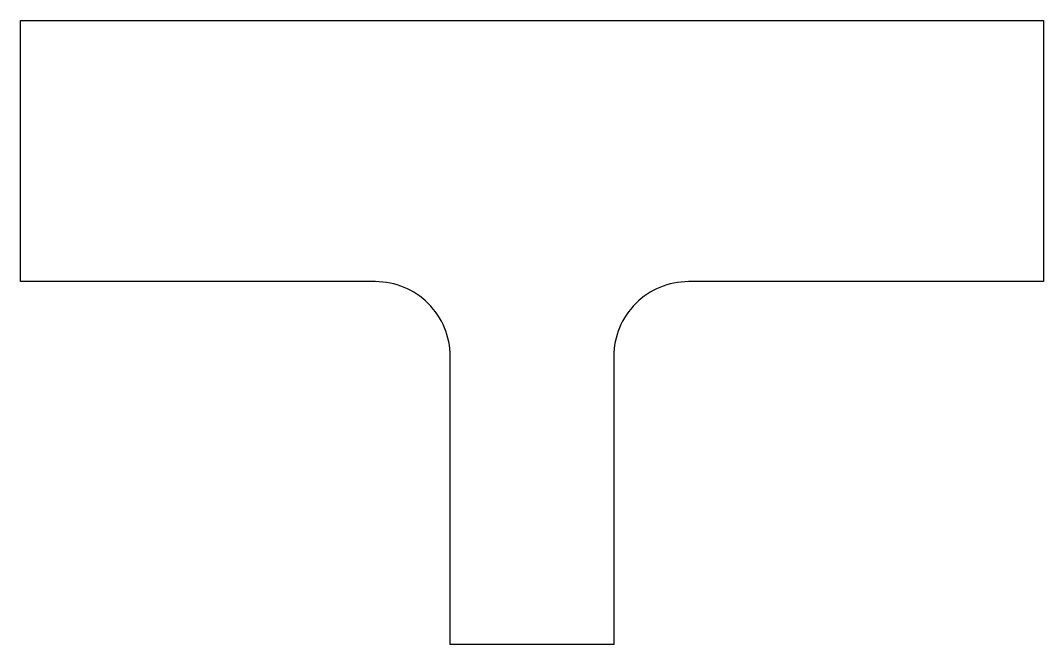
# Model space of a CAD drawing. Header units: inches. Extents: x -8.9 to 8.9, y -5.4 to 5.4.
import ezdxf

# ---------------------------------------------------------------- set-up
doc = ezdxf.new("R2010")
doc.units = ezdxf.units.IN
doc.layers.add('steel', color=7, linetype='Continuous')

msp = doc.modelspace()

# ---------------------------------------------------------------- linework, layer by layer
at = {"layer": 'steel'}
msp.add_lwpolyline([(8.85, 0.88), (2.7075, 0.88, 0.4142136), (1.415, -0.4125), (1.415, -5.4), (-1.415, -5.4), (-1.415, -0.4125, 0.4142136), (-2.7075, 0.88), (-8.85, 0.88), (-8.85, 5.4), (8.85, 5.4)], format="xyb", close=True, dxfattribs=at)

doc.saveas('drawing.dxf')
